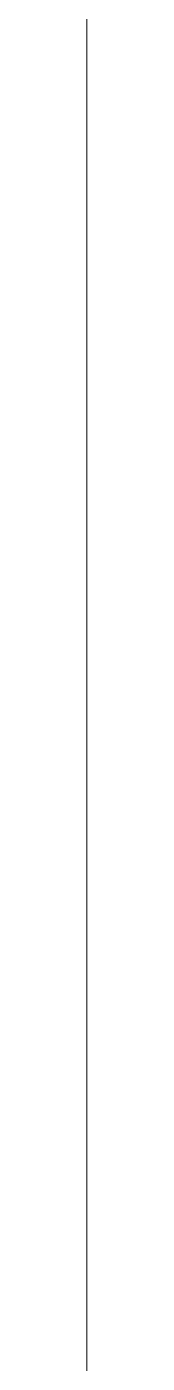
# Model space of a CAD drawing. Header units: millimetres. Extents: x 26027 to 581921, y 7230 to 233891.
# Drawn here: x 478015.8124 to 478015.8124, y 167348.6325 to 167348.9344 of the extents above; entities that cross this region are included whole.
import ezdxf

# ---------------------------------------------------------------- set-up
doc = ezdxf.new("R2010")
doc.units = ezdxf.units.MM
doc.header["$LTSCALE"] = 5
doc.layers.add('LOADING', color=163, linetype='Continuous', lineweight=5)
doc.layers.add('Medical Equipment and Furniture', color=163, linetype='Continuous', lineweight=0)

# ---------------------------------------------------------------- blocks, each defined once
blk = doc.blocks.new('GF21008-P')
at = {"layer": 'LOADING'}
for p, q in [((-0.77087861, 0), (0.79062165, 0)), ((0.72165754, 0), (0.72165754, 0)), ((0.72165754, 0), (0.72165754, 0)), ((0.72165754, 0), (0.72165754, 0)), ((0.72165754, 0), (0.72165754, 0)), ((0.72165754, 0), (0.72165754, 0)), ((0.72165754, 0), (0.72165754, 0)), ((0.72165754, 0), (0.72165754, 0)), ((0.72165754, 0), (0.72165754, 0)), ((0.72165754, 0), (0.72165754, 0)), ((0.72165754, 0), (0.72165754, 0)), ((0.72165754, 0), (0.72165754, 0)), ((0.72165754, 0), (0.72165754, 0)), ((0.72165754, 0), (0.72165754, 0)), ((0.72165754, 0), (0.72165754, 0)), ((0.72165754, 0), (0.72165754, 0)), ((0.72165754, 0), (0.72165754, 0)), ((0.72165754, 0), (0.72165754, 0)), ((0.72165754, 0), (0.72165754, 0)), ((0.72165754, 0), (0.72165754, 0)), ((0.72165754, 0), (0.72165754, 0)), ((0.72165754, 0), (0.72165754, 0)), ((0.72165754, 0), (0.72165754, 0)), ((0.72165754, 0), (0.72165754, 0)), ((0.72165754, 0), (0.72165754, 0)), ((0.72165754, 0), (0.72165754, 0)), ((0.72165754, 0), (0.72165754, 0)), ((0.72165754, 0), (0.72165754, 0)), ((0.72165754, 0), (0.72165754, 0)), ((0.72165754, 0), (0.72165754, 0)), ((0.72165754, 0), (0.72165754, 0)), ((0.72165754, 0), (0.72165754, 0)), ((0.72165754, 0), (0.72165754, 0)), ((0.72165754, 0), (0.72165754, 0)), ((0.72165754, 0), (0.72165754, 0)), ((0.72165754, 0), (0.72165754, 0)), ((0.72165754, 0), (0.72165754, 0)), ((0.72165754, 0), (0.72165754, 0)), ((0.72165754, 0), (0.72165754, 0)), ((0.72165754, 0), (0.72165754, 0)), ((0.72165754, 0), (0.72165754, 0)), ((0.72165754, 0), (0.72165754, 0)), ((0.72165754, 0), (0.72165754, 0)), ((0.72165754, 0), (0.72165754, 0)), ((0.72165754, 0), (0.72165754, 0)), ((0.72165754, 0), (0.72165754, 0)), ((0.72165754, 0), (0.72165754, 0)), ((0.72165754, 0), (0.72165754, 0)), ((0.72165754, 0), (0.72165754, 0)), ((0.72165754, 0), (0.72165754, 0)), ((0.72165754, 0), (0.72165754, 0)), ((0.72165754, 0), (0.72165754, 0)), ((0.72165754, 0), (0.72165754, 0)), ((0.72165754, 0), (0.72165754, 0)), ((0.72165754, 0), (0.72165754, 0)), ((0.72165754, 0), (0.72165754, 0)), ((0.72165754, 0), (0.72165754, 0)), ((0.72165754, 0), (0.72165754, 0)), ((0.72165754, 0), (0.72165754, 0)), ((0.72165754, 0), (0.72165754, 0)), ((0.72165754, 0), (0.72165754, 0)), ((0.72165754, 0), (0.72165754, 0)), ((0.72165754, 0), (0.72165754, 0)), ((0.72165754, 0), (0.72165754, 0)), ((0.72165754, 0), (0.72165754, 0)), ((0.72165754, 0), (0.72165754, 0)), ((0.72165754, 0), (0.72165754, 0)), ((0.72165754, 0), (0.72165754, 0)), ((0.72165754, 0), (0.72165754, 0)), ((0.72165754, 0), (0.72165754, 0)), ((0.72165754, 0), (0.72165754, 0)), ((0.72165754, 0), (0.72165754, 0)), ((0.72165754, 0), (0.72165754, 0)), ((0.72165754, 0), (0.72165754, 0)), ((0.72165754, 0), (0.72165754, 0)), ((0.72165754, 0), (0.72165754, 0)), ((0.72165754, 0), (0.72165754, 0)), ((0.72165754, 0), (0.72165754, 0)), ((0.72165754, 0), (0.72165754, 0)), ((0.72165754, 0), (0.72165754, 0)), ((0.72165754, 0), (0.72165754, 0)), ((0.72165754, 0), (0.72165754, 0)), ((0.72165754, 0), (0.72165754, 0)), ((0.72165754, 0), (0.72165754, 0)), ((0.72165754, 0), (0.72165754, 0)), ((0.72165754, 0), (0.72165754, 0)), ((0.72165754, 0), (0.72165754, 0)), ((0.72165754, 0), (0.72165754, 0)), ((0.72165754, 0), (0.72165754, 0)), ((0.72165754, 0), (0.72165754, 0)), ((0.72165754, 0), (0.72165754, 0)), ((0.72165754, 0), (0.72165754, 0)), ((0.72165754, 0), (0.72165754, 0)), ((0.72165754, 0), (0.72165754, 0)), ((0.72165754, 0), (0.72165754, 0)), ((0.72165754, 0), (0.72165754, 0)), ((0.72165754, 0), (0.72165754, 0)), ((0.72165754, 0), (0.72165754, 0)), ((0.72165754, 0), (0.72165754, 0)), ((0.72165754, 0), (0.72165754, 0)), ((0.72165754, 0), (0.72165754, 0)), ((0.72165754, 0), (0.72165754, 0)), ((0.72165754, 0), (0.72165754, 0)), ((0.72165754, 0), (0.72165754, 0)), ((0.72165754, 0), (0.72165754, 0)), ((0.72165754, 0), (0.72165754, 0)), ((0.72165754, 0), (0.72165754, 0)), ((0.72165754, 0), (0.72165754, 0)), ((0.72165754, 0), (0.72165754, 0)), ((0.72165754, 0), (0.72165754, 0)), ((0.72165754, 0), (0.72165754, 0)), ((0.72165754, 0), (0.72165754, 0)), ((0.72165754, 0), (0.72165754, 0)), ((0.72165754, 0), (0.72165754, 0)), ((0.72165754, 0), (0.72165754, 0)), ((0.72165754, 0), (0.72165754, 0)), ((0.72165754, 0), (0.72165754, 0)), ((0.72165754, 0), (0.72165754, 0)), ((0.72165754, 0), (0.72165754, 0)), ((0.72165754, 0), (0.72165754, 0)), ((0.72165754, 0), (0.72165754, 0)), ((0.72165754, 0), (0.72165754, 0)), ((0.72165754, 0), (0.72165754, 0)), ((0.72165754, 0), (0.72165754, 0)), ((0.72165754, 0), (0.72165754, 0)), ((0.72165754, 0), (0.72165754, 0)), ((0.72165754, 0), (0.72165754, 0)), ((0.72165754, 0), (0.72165754, 0)), ((0.72165754, 0), (0.72165754, 0)), ((0.72165754, 0), (0.72165754, 0)), ((0.72165754, 0), (0.72165754, 0)), ((0.72165754, 0), (0.72165754, 0)), ((0.72165754, 0), (0.72165754, 0)), ((0.72165754, 0), (0.72165754, 0)), ((0.72165754, 0), (0.72165754, 0)), ((0.72165754, 0), (0.72165754, 0)), ((0.72165754, 0), (0.72165754, 0)), ((0.72165754, 0), (0.72165754, 0)), ((0.72165754, 0), (0.72165754, 0)), ((0.72165754, 0), (0.72165754, 0)), ((0.72165754, 0), (0.72165754, 0)), ((0.72165754, 0), (0.72165754, 0)), ((0.72165754, 0), (0.72165754, 0)), ((0.72165754, 0), (0.72165754, 0)), ((0.72165754, 0), (0.72165754, 0)), ((0.72165754, 0), (0.72165754, 0)), ((0.72165754, 0), (0.72165754, 0)), ((0.72165754, 0), (0.72165754, 0)), ((0.72165754, 0), (0.72165754, 0)), ((0.72165754, 0), (0.72165754, 0)), ((0.72165754, 0), (0.72165754, 0)), ((0.72165754, 0), (0.72165754, 0)), ((0.72165754, 0), (0.72165754, 0)), ((0.72165754, 0), (0.72165754, 0)), ((0.72165754, 0), (0.72165754, 0)), ((0.72165754, 0), (0.72165754, 0)), ((0.72165754, 0), (0.72165754, 0)), ((0.72165754, 0), (0.72165754, 0)), ((0.72165754, 0), (0.72165754, 0)), ((0.72165754, 0), (0.72165754, 0)), ((0.72165754, 0), (0.72165754, 0)), ((0.72165754, 0), (0.72165754, 0)), ((0.72165754, 0), (0.72165754, 0)), ((0.72165754, 0), (0.72165754, 0)), ((0.72165754, 0), (0.72165754, 0)), ((0.72165754, 0), (0.72165754, 0)), ((0.72165754, 0), (0.72165754, 0)), ((0.72165754, 0), (0.72165754, 0)), ((0.72165754, 0), (0.72165754, 0)), ((0.72165754, 0), (0.72165754, 0)), ((0.72165754, 0), (0.72165754, 0)), ((0.72165754, 0), (0.72165754, 0)), ((0.72165754, 0), (0.72165754, 0)), ((0.72165754, 0), (0.72165754, 0)), ((0.72165754, 0), (0.72165754, 0)), ((0.72165754, 0), (0.72165754, 0)), ((0.72165754, 0), (0.72165754, 0)), ((0.72165754, 0), (0.72165754, 0)), ((0.72165754, 0), (0.72165754, 0)), ((0.72165754, 0), (0.72165754, 0)), ((0.72165754, 0), (0.72165754, 0)), ((0.72165754, 0), (0.72165754, 0)), ((0.72165754, 0), (0.72165754, 0)), ((0.72165754, 0), (0.72165754, 0)), ((0.72165754, 0), (0.72165754, 0)), ((0.72165754, 0), (0.72165754, 0)), ((0.72165754, 0), (0.72165754, 0)), ((0.72165754, 0), (0.72165754, 0)), ((0.72165754, 0), (0.72165754, 0)), ((0.72165754, 0), (0.72165754, 0)), ((0.72165754, 0), (0.72165754, 0)), ((0.72165754, 0), (0.72165754, 0)), ((0.72165754, 0), (0.72165754, 0)), ((0.72165754, 0), (0.72165754, 0)), ((0.72165754, 0), (0.72165754, 0)), ((0.72165754, 0), (0.72165754, 0)), ((0.72165754, 0), (0.72165754, 0)), ((0.72165754, 0), (0.72165754, 0)), ((0.72165754, 0), (0.72165754, 0)), ((0.72165754, 0), (0.72165754, 0)), ((0.72165754, 0), (0.72165754, 0)), ((0.72165754, 0), (0.72165754, 0)), ((0.72165754, 0), (0.72165754, 0)), ((0.72165754, 0), (0.72165754, 0)), ((0.72165754, 0), (0.72165754, 0)), ((0.72165754, 0), (0.72165754, 0)), ((0.72165754, 0), (0.72165754, 0)), ((0.72165754, 0), (0.72165754, 0)), ((0.72165754, 0), (0.72165754, 0)), ((0.72165754, 0), (0.72165754, 0)), ((0.72165754, 0), (0.72165754, 0)), ((0.72165754, 0), (0.72165754, 0)), ((0.72165754, 0), (0.72165754, 0)), ((0.72165754, 0), (0.72165754, 0)), ((0.72165754, 0), (0.72165754, 0)), ((0.72165754, 0), (0.72165754, 0)), ((0.72165754, 0), (0.72165754, 0)), ((0.72165754, 0), (0.72165754, 0)), ((0.72165754, 0), (0.72165754, 0)), ((0.72165754, 0), (0.72165754, 0)), ((0.72165754, 0), (0.72165754, 0)), ((0.72165754, 0), (0.72165754, 0)), ((0.72165754, 0), (0.72165754, 0)), ((0.72165754, 0), (0.72165754, 0)), ((0.72165754, 0), (0.72165754, 0)), ((0.72165754, 0), (0.72165754, 0)), ((0.72165754, 0), (0.72165754, 0)), ((0.72165754, 0), (0.72165754, 0)), ((0.72165754, 0), (0.72165754, 0)), ((0.72165754, 0), (0.72165754, 0)), ((0.72165754, 0), (0.72165754, 0)), ((0.72165754, 0), (0.72165754, 0)), ((0.72165754, 0), (0.72165754, 0)), ((0.72165754, 0), (0.72165754, 0)), ((0.72165754, 0), (0.72165754, 0)), ((0.72165754, 0), (0.72165754, 0)), ((0.72165754, 0), (0.72165754, 0)), ((0.72165754, 0), (0.72165754, 0)), ((0.72165754, 0), (0.72165754, 0)), ((0.72165754, 0), (0.72165754, 0)), ((0.72165754, 0), (0.72165754, 0)), ((0.72165754, 0), (0.72165754, 0)), ((0.72165754, 0), (0.72165754, 0)), ((0.72165754, 0), (0.72165754, 0)), ((0.72165754, 0), (0.72165754, 0)), ((0.72165754, 0), (0.72165754, 0)), ((0.72165754, 0), (0.72165754, 0)), ((0.72165754, 0), (0.72165754, 0)), ((0.72165754, 0), (0.72165754, 0)), ((0.72165754, 0), (0.72165754, 0)), ((0.72165754, 0), (0.72165754, 0)), ((0.72165754, 0), (0.72165754, 0)), ((0.72165754, 0), (0.72165754, 0)), ((0.72165754, 0), (0.72165754, 0)), ((0.72165754, 0), (0.72165754, 0)), ((0.72165754, 0), (0.72165754, 0)), ((0.72165754, 0), (0.72165754, 0)), ((0.72165754, 0), (0.72165754, 0)), ((0.72165754, 0), (0.72165754, 0)), ((0.72165754, 0), (0.72165754, 0)), ((0.72165754, 0), (0.72165754, 0)), ((0.72165754, 0), (0.72165754, 0)), ((0.72165754, 0), (0.72165754, 0)), ((0.72165754, 0), (0.72165754, 0)), ((0.72165754, 0), (0.72165754, 0)), ((0.72165754, 0), (0.72165754, 0)), ((0.72165754, 0), (0.72165754, 0)), ((0.72165754, 0), (0.72165754, 0)), ((0.72165754, 0), (0.72165754, 0)), ((0.72165754, 0), (0.72165754, 0)), ((0.72165754, 0), (0.72165754, 0)), ((0.72165754, 0), (0.72165754, 0)), ((0.72165754, 0), (0.72165754, 0)), ((0.72165754, 0), (0.72165754, 0)), ((0.72165754, 0), (0.72165754, 0)), ((0.72165754, 0), (0.72165754, 0)), ((0.72165754, 0), (0.72165754, 0)), ((0.72165754, 0), (0.72165754, 0)), ((0.72165754, 0), (0.72165754, 0)), ((0.72165754, 0), (0.72165754, 0)), ((0.72165754, 0), (0.72165754, 0)), ((0.72165754, 0), (0.72165754, 0)), ((0.72165754, 0), (0.72165754, 0)), ((0.72165754, 0), (0.72165754, 0)), ((0.72165754, 0), (0.72165754, 0)), ((0.72165754, 0), (0.72165754, 0)), ((0.72165754, 0), (0.72165754, 0)), ((0.72165754, 0), (0.72165754, 0)), ((0.72165754, 0), (0.72165754, 0)), ((0.72165754, 0), (0.72165754, 0)), ((0.72165754, 0), (0.72165754, 0)), ((0.72165754, 0), (0.72165754, 0)), ((0.72165754, 0), (0.72165754, 0)), ((0.72165754, 0), (0.72165754, 0)), ((0.72165754, 0), (0.72165754, 0)), ((0.72165754, 0), (0.72165754, 0)), ((0.72165754, 0), (0.72165754, 0)), ((0.72165754, 0), (0.72165754, 0)), ((0.72165754, 0), (0.72165754, 0)), ((0.72165754, 0), (0.72165754, 0)), ((0.72165754, 0), (0.72165754, 0)), ((0.72165754, 0), (0.72165754, 0)), ((0.72165754, 0), (0.72165754, 0)), ((0.72165754, 0), (0.72165754, 0)), ((0.72165754, 0), (0.72165754, 0)), ((0.72165754, 0), (0.72165754, 0)), ((0.72165754, 0), (0.72165754, 0)), ((0.72165754, 0), (0.72165754, 0)), ((0.72165754, 0), (0.72165754, 0)), ((0.72165754, 0), (0.72165754, 0)), ((0.72165754, 0), (0.72165754, 0)), ((0.72165754, 0), (0.72165754, 0)), ((0.72165754, 0), (0.72165754, 0)), ((0.72165754, 0), (0.72165754, 0)), ((0.72165754, 0), (0.72165754, 0)), ((0.72165754, 0), (0.72165754, 0)), ((0.72165754, 0), (0.72165754, 0)), ((0.72165754, 0), (0.72165754, 0)), ((0.72165754, 0), (0.72165754, 0)), ((0.72165754, 0), (0.72165754, 0)), ((0.72165754, 0), (0.72165754, 0)), ((0.72165754, 0), (0.72165754, 0)), ((0.72165754, 0), (0.72165754, 0)), ((0.72165754, 0), (0.72165754, 0)), ((0.72165754, 0), (0.72165754, 0)), ((0.72165754, 0), (0.72165754, 0)), ((0.72165754, 0), (0.72165754, 0)), ((0.72165754, 0), (0.72165754, 0)), ((0.72165754, 0), (0.72165754, 0)), ((0.72165754, 0), (0.72165754, 0)), ((0.72165754, 0), (0.72165754, 0)), ((0.72165754, 0), (0.72165754, 0)), ((0.72165754, 0), (0.72165754, 0)), ((0.72165754, 0), (0.72165754, 0)), ((0.72165754, 0), (0.72165754, 0)), ((0.72165754, 0), (0.72165754, 0)), ((0.72165754, 0), (0.72165754, 0)), ((0.72165754, 0), (0.72165754, 0)), ((0.72165754, 0), (0.72165754, 0)), ((0.72165754, 0), (0.72165754, 0)), ((0.72165754, 0), (0.72165754, 0)), ((0.72165754, 0), (0.72165754, 0)), ((0.72165754, 0), (0.72165754, 0)), ((0.72165754, 0), (0.72165754, 0)), ((0.72165754, 0), (0.72165754, 0)), ((0.72165754, 0), (0.72165754, 0)), ((0.72165754, 0), (0.72165754, 0)), ((0.72165754, 0), (0.72165754, 0)), ((0.72165754, 0), (0.72165754, 0)), ((0.72165754, 0), (0.72165754, 0)), ((0.72165754, 0), (0.72165754, 0)), ((0.72165754, 0), (0.72165754, 0)), ((0.72165754, 0), (0.72165754, 0)), ((0.72165754, 0), (0.72165754, 0)), ((0.72165754, 0), (0.72165754, 0)), ((0.72165754, 0), (0.72165754, 0)), ((0.72165754, 0), (0.72165754, 0)), ((0.72165754, 0), (0.72165754, 0)), ((0.72165754, 0), (0.72165754, 0)), ((0.72165754, 0), (0.72165754, 0)), ((0.72165754, 0), (0.72165754, 0)), ((0.72165754, 0), (0.72165754, 0)), ((0.72165754, 0), (0.72165754, 0)), ((0.72165754, 0), (0.72165754, 0)), ((0.72165754, 0), (0.72165754, 0)), ((0.72165754, 0), (0.72165754, 0)), ((0.72165754, 0), (0.72165754, 0)), ((0.72165754, 0), (0.72165754, 0)), ((0.72165754, 0), (0.72165754, 0)), ((0.72165754, 0), (0.72165754, 0)), ((0.72165754, 0), (0.72165754, 0)), ((0.72165754, 0), (0.72165754, 0)), ((0.72165754, 0), (0.72165754, 0)), ((0.72165754, 0), (0.72165754, 0)), ((0.72165754, 0), (0.72165754, 0)), ((0.72165754, 0), (0.72165754, 0)), ((0.72165754, 0), (0.72165754, 0)), ((0.72165754, 0), (0.72165754, 0)), ((0.72165754, 0), (0.72165754, 0)), ((0.72165754, 0), (0.72165754, 0)), ((0.72165754, 0), (0.72165754, 0)), ((0.72165754, 0), (0.72165754, 0)), ((0.72165754, 0), (0.72165754, 0)), ((0.72165754, 0), (0.72165754, 0)), ((0.72165754, 0), (0.72165754, 0)), ((0.72165754, 0), (0.72165754, 0)), ((0.72165754, 0), (0.72165754, 0)), ((0.72165754, 0), (0.72165754, 0)), ((0.72165754, 0), (0.72165754, 0)), ((0.72165754, 0), (0.72165754, 0)), ((0.72165754, 0), (0.72165754, 0)), ((0.72165754, 0), (0.72165754, 0)), ((0.72165754, 0), (0.72165754, 0)), ((0.72165754, 0), (0.72165754, 0)), ((0.72165754, 0), (0.72165754, 0)), ((0.72165754, 0), (0.72165754, 0)), ((0.72165754, 0), (0.72165754, 0)), ((0.72165754, 0), (0.72165754, 0)), ((0.72165754, 0), (0.72165754, 0)), ((0.72165754, 0), (0.72165754, 0)), ((0.72165754, 0), (0.72165754, 0)), ((0.72165754, 0), (0.72165754, 0)), ((0.72165754, 0), (0.72165754, 0)), ((0.72165754, 0), (0.72165754, 0)), ((0.72165754, 0), (0.72165754, 0)), ((0.72165754, 0), (0.72165754, 0)), ((0.72165754, 0), (0.72165754, 0)), ((0.72165754, 0), (0.72165754, 0)), ((0.72165754, 0), (0.72165754, 0)), ((0.72165754, 0), (0.72165754, 0)), ((0.72165754, 0), (0.72165754, 0)), ((0.72165754, 0), (0.72165754, 0)), ((0.72165754, 0), (0.72165754, 0)), ((0.72165754, 0), (0.72165754, 0)), ((0.72165754, 0), (0.72165754, 0)), ((0.72165754, 0), (0.72165754, 0)), ((0.72165754, 0), (0.72165754, 0)), ((0.72165754, 0), (0.72165754, 0)), ((0.72165754, 0), (0.72165754, 0)), ((0.72165754, 0), (0.72165754, 0)), ((0.72165754, 0), (0.72165754, 0)), ((0.72165754, 0), (0.72165754, 0)), ((0.72165754, 0), (0.72165754, 0)), ((0.72165754, 0), (0.72165754, 0)), ((0.72165754, 0), (0.72165754, 0)), ((0.72165754, 0), (0.72165754, 0)), ((0.72165754, 0), (0.72165754, 0)), ((0.72165754, 0), (0.72165754, 0)), ((0.72165754, 0), (0.72165754, 0)), ((0.72165754, 0), (0.72165754, 0)), ((0.72165754, 0), (0.72165754, 0)), ((0.72165754, 0), (0.72165754, 0)), ((0.72165754, 0), (0.72165754, 0)), ((0.72165754, 0), (0.72165754, 0)), ((0.72165754, 0), (0.72165754, 0)), ((0.72165754, 0), (0.72165754, 0)), ((0.72165754, 0), (0.72165754, 0)), ((0.72165754, 0), (0.72165754, 0)), ((0.72165754, 0), (0.72165754, 0)), ((0.72165754, 0), (0.72165754, 0)), ((0.72165754, 0), (0.72165754, 0)), ((0.72165754, 0), (0.72165754, 0)), ((0.72165754, 0), (0.72165754, 0)), ((0.72165754, 0), (0.72165754, 0)), ((0.72165754, 0), (0.72165754, 0)), ((0.72165754, 0), (0.72165754, 0)), ((0.72165754, 0), (0.72165754, 0)), ((0.72165754, 0), (0.72165754, 0)), ((0.72165754, 0), (0.72165754, 0)), ((0.72165754, 0), (0.72165754, 0)), ((0.72165754, 0), (0.72165754, 0)), ((0.72165754, 0), (0.72165754, 0)), ((0.72165754, 0), (0.72165754, 0)), ((0.72165754, 0), (0.72165754, 0)), ((0.72165754, 0), (0.72165754, 0)), ((0.72165754, 0), (0.72165754, 0)), ((0.72165754, 0), (0.72165754, 0)), ((0.72165754, 0), (0.72165754, 0)), ((0.72165754, 0), (0.72165754, 0)), ((0.72165754, 0), (0.72165754, 0)), ((0.72165754, 0), (0.72165754, 0)), ((0.72165754, 0), (0.72165754, 0)), ((0.72165754, 0), (0.72165754, 0)), ((0.72165754, 0), (0.72165754, 0)), ((0.72165754, 0), (0.72165754, 0)), ((0.72165754, 0), (0.72165754, 0)), ((0.72165754, 0), (0.72165754, 0)), ((0.72165754, 0), (0.72165754, 0)), ((0.72165754, 0), (0.72165754, 0)), ((0.72165754, 0), (0.72165754, 0)), ((0.72165754, 0), (0.72165754, 0)), ((0.72165754, 0), (0.72165754, 0)), ((0.72165754, 0), (0.72165754, 0)), ((0.72165754, 0), (0.72165754, 0)), ((0.72165754, 0), (0.72165754, 0)), ((0.72165754, 0), (0.72165754, 0)), ((0.72165754, 0), (0.72165754, 0)), ((0.72165754, 0), (0.72165754, 0)), ((0.72165754, 0), (0.72165754, 0)), ((0.72165754, 0), (0.72165754, 0)), ((0.72165754, 0), (0.72165754, 0)), ((0.72165754, 0), (0.72165754, 0)), ((0.72165754, 0), (0.72165754, 0)), ((0.72165754, 0), (0.72165754, 0)), ((0.72165754, 0), (0.72165754, 0)), ((0.72165754, 0), (0.72165754, 0)), ((0.72165754, 0), (0.72165754, 0)), ((0.72165754, 0), (0.72165754, 0)), ((0.72165754, 0), (0.72165754, 0)), ((0.72165754, 0), (0.72165754, 0)), ((0.72165754, 0), (0.72165754, 0)), ((0.72165754, 0), (0.72165754, 0)), ((0.72165754, 0), (0.72165754, 0)), ((0.72165754, 0), (0.72165754, 0)), ((0.72165754, 0), (0.72165754, 0)), ((0.72165754, 0), (0.72165754, 0)), ((0.72165754, 0), (0.72165754, 0)), ((0.72165754, 0), (0.72165754, 0)), ((0.72165754, 0), (0.72165754, 0)), ((0.72165754, 0), (0.72165754, 0)), ((0.72165754, 0), (0.72165754, 0)), ((0.72165754, 0), (0.72165754, 0)), ((0.72165754, 0), (0.72165754, 0)), ((0.72165754, 0), (0.72165754, 0)), ((0.72165754, 0), (0.72165754, 0)), ((0.72165754, 0), (0.72165754, 0)), ((0.72165754, 0), (0.72165754, 0)), ((0.72165754, 0), (0.72165754, 0)), ((0.72165754, 0), (0.72165754, 0)), ((0.72165754, 0), (0.72165754, 0)), ((0.72165754, 0), (0.72165754, 0)), ((0.72165754, 0), (0.72165754, 0)), ((0.72165754, 0), (0.72165754, 0)), ((0.72165754, 0), (0.72165754, 0)), ((0.72165754, 0), (0.72165754, 0)), ((0.72165754, 0), (0.72165754, 0)), ((0.72165754, 0), (0.72165754, 0)), ((0.72165754, 0), (0.72165754, 0)), ((0.72165754, 0), (0.72165754, 0)), ((0.72165754, 0), (0.72165754, 0)), ((0.72165754, 0), (0.72165754, 0)), ((0.72165754, 0), (0.72165754, 0)), ((0.72165754, 0), (0.72165754, 0)), ((0.72165754, 0), (0.72165754, 0)), ((0.72165754, 0), (0.72165754, 0)), ((0.72165754, 0), (0.72165754, 0)), ((0.72165754, 0), (0.72165754, 0)), ((0.72165754, 0), (0.72165754, 0)), ((0.72165754, 0), (0.72165754, 0)), ((0.72165754, 0), (0.72165754, 0)), ((0.72165754, 0), (0.72165754, 0)), ((0.72165754, 0), (0.72165754, 0)), ((0.72165754, 0), (0.72165754, 0)), ((0.72165754, 0), (0.72165754, 0)), ((0.72165754, 0), (0.72165754, 0)), ((0.72165754, 0), (0.72165754, 0)), ((0.72165754, 0), (0.72165754, 0)), ((0.72165754, 0), (0.72165754, 0)), ((0.72165754, 0), (0.72165754, 0)), ((0.72165754, 0), (0.72165754, 0)), ((0.72165754, 0), (0.72165754, 0)), ((0.72165754, 0), (0.72165754, 0)), ((0.72165754, 0), (0.72165754, 0)), ((0.72165754, 0), (0.72165754, 0)), ((0.72165754, 0), (0.72165754, 0)), ((0.72165754, 0), (0.72165754, 0)), ((0.72165754, 0), (0.72165754, 0)), ((0.72165754, 0), (0.72165754, 0)), ((0.72165754, 0), (0.72165754, 0)), ((0.72165754, 0), (0.72165754, 0)), ((0.72165754, 0), (0.72165754, 0)), ((0.72165754, 0), (0.72165754, 0)), ((0.72165754, 0), (0.72165754, 0)), ((0.72165754, 0), (0.72165754, 0)), ((0.72165754, 0), (0.72165754, 0)), ((0.72165754, 0), (0.72165754, 0)), ((0.72165754, 0), (0.72165754, 0)), ((0.72165754, 0), (0.72165754, 0)), ((0.72165754, 0), (0.72165754, 0)), ((0.72165754, 0), (0.72165754, 0)), ((0.72165754, 0), (0.72165754, 0)), ((0.72165754, 0), (0.72165754, 0)), ((0.72165754, 0), (0.72165754, 0)), ((0.72165754, 0), (0.72165754, 0)), ((0.72165754, 0), (0.72165754, 0)), ((0.72165754, 0), (0.72165754, 0)), ((0.72165754, 0), (0.72165754, 0)), ((0.72165754, 0), (0.72165754, 0)), ((0.72165754, 0), (0.72165754, 0)), ((0.72165754, 0), (0.72165754, 0)), ((0.72165754, 0), (0.72165754, 0)), ((0.72165754, 0), (0.72165754, 0)), ((0.72165754, 0), (0.72165754, 0)), ((0.72165754, 0), (0.72165754, 0)), ((0.72165754, 0), (0.72165754, 0)), ((0.72165754, 0), (0.72165754, 0)), ((0.72165754, 0), (0.72165754, 0)), ((0.72165754, 0), (0.72165754, 0)), ((0.72165754, 0), (0.72165754, 0)), ((0.72165754, 0), (0.72165754, 0)), ((0.72165754, 0), (0.72165754, 0)), ((0.72165754, 0), (0.72165754, 0)), ((0.72165754, 0), (0.72165754, 0)), ((0.72165754, 0), (0.72165754, 0)), ((0.72165754, 0), (0.72165754, 0)), ((0.72165754, 0), (0.72165754, 0)), ((0.72165754, 0), (0.72165754, 0)), ((0.72165754, 0), (0.72165754, 0)), ((0.72165754, 0), (0.72165754, 0)), ((0.72165754, 0), (0.72165754, 0)), ((0.72165754, 0), (0.72165754, 0)), ((0.72165754, 0), (0.72165754, 0)), ((0.72165754, 0), (0.72165754, 0)), ((0.72165754, 0), (0.72165754, 0)), ((0.72165754, 0), (0.72165754, 0)), ((0.72165754, 0), (0.72165754, 0)), ((0.72165754, 0), (0.72165754, 0)), ((0.72165754, 0), (0.72165754, 0)), ((0.72165754, 0), (0.72165754, 0)), ((0.72165754, 0), (0.72165754, 0)), ((0.72165754, 0), (0.72165754, 0)), ((0.72165754, 0), (0.72165754, 0)), ((0.72165754, 0), (0.72165754, 0)), ((0.72165754, 0), (0.72165754, 0)), ((0.72165754, 0), (0.72165754, 0)), ((0.72165754, 0), (0.72165754, 0)), ((0.72165754, 0), (0.72165754, 0)), ((0.72165754, 0), (0.72165754, 0)), ((0.72165754, 0), (0.72165754, 0)), ((0.72165754, 0), (0.72165754, 0)), ((0.72165754, 0), (0.72165754, 0)), ((0.72165754, 0), (0.72165754, 0)), ((0.72165754, 0), (0.72165754, 0)), ((0.72165754, 0), (0.72165754, 0)), ((0.72165754, 0), (0.72165754, 0)), ((0.72165754, 0), (0.72165754, 0)), ((0.72165754, 0), (0.72165754, 0)), ((0.72165754, 0), (0.72165754, 0)), ((0.72165754, 0), (0.72165754, 0)), ((0.72165754, 0), (0.72165754, 0)), ((0.72165754, 0), (0.72165754, 0)), ((0.72165754, 0), (0.72165754, 0)), ((0.72165754, 0), (0.72165754, 0)), ((0.72165754, 0), (0.72165754, 0)), ((0.72165754, 0), (0.72165754, 0)), ((0.72165754, 0), (0.72165754, 0)), ((0.72165754, 0), (0.72165754, 0)), ((0.72165754, 0), (0.72165754, 0)), ((0.72165754, 0), (0.72165754, 0)), ((0.72165754, 0), (0.72165754, 0)), ((0.72165754, 0), (0.72165754, 0)), ((0.72165754, 0), (0.72165754, 0)), ((0.72165754, 0), (0.72165754, 0)), ((0.72165754, 0), (0.72165754, 0)), ((0.72165754, 0), (0.72165754, 0)), ((0.72165754, 0), (0.72165754, 0)), ((0.72165754, 0), (0.72165754, 0)), ((0.72165754, 0), (0.72165754, 0)), ((0.72165754, 0), (0.72165754, 0)), ((0.72165754, 0), (0.72165754, 0)), ((0.72165754, 0), (0.72165754, 0)), ((0.72165754, 0), (0.72165754, 0)), ((0.72165754, 0), (0.72165754, 0)), ((0.72165754, 0), (0.72165754, 0)), ((0.72165754, 0), (0.72165754, 0)), ((0.72165754, 0), (0.72165754, 0)), ((0.72165754, 0), (0.72165754, 0)), ((0.72165754, 0), (0.72165754, 0)), ((0.72165754, 0), (0.72165754, 0)), ((0.72165754, 0), (0.72165754, 0)), ((0.72165754, 0), (0.72165754, 0)), ((0.72165754, 0), (0.72165754, 0)), ((0.72165754, 0), (0.72165754, 0)), ((0.72165754, 0), (0.72165754, 0)), ((0.72165754, 0), (0.72165754, 0)), ((0.72165754, 0), (0.72165754, 0)), ((0.72165754, 0), (0.72165754, 0)), ((0.72165754, 0), (0.72165754, 0)), ((0.72165754, 0), (0.72165754, 0)), ((0.72165754, 0), (0.72165754, 0)), ((0.72165754, 0), (0.72165754, 0)), ((0.72165754, 0), (0.72165754, 0)), ((0.72165754, 0), (0.72165754, 0)), ((0.72165754, 0), (0.72165754, 0)), ((0.72165754, 0), (0.72165754, 0)), ((0.72165754, 0), (0.72165754, 0)), ((0.72165754, 0), (0.72165754, 0)), ((0.72165754, 0), (0.72165754, 0)), ((0.72165754, 0), (0.72165754, 0)), ((0.72165754, 0), (0.72165754, 0)), ((0.72165754, 0), (0.72165754, 0)), ((0.72165754, 0), (0.72165754, 0)), ((0.72165754, 0), (0.72165754, 0)), ((0.72165754, 0), (0.72165754, 0)), ((0.72165754, 0), (0.72165754, 0)), ((0.72165754, 0), (0.72165754, 0)), ((0.72165754, 0), (0.72165754, 0)), ((0.72165754, 0), (0.72165754, 0)), ((0.72165754, 0), (0.72165754, 0)), ((0.72165754, 0), (0.72165754, 0)), ((0.72165754, 0), (0.72165754, 0)), ((0.72165754, 0), (0.72165754, 0)), ((0.72165754, 0), (0.72165754, 0)), ((0.72165754, 0), (0.72165754, 0)), ((0.72165754, 0), (0.72165754, 0)), ((0.72165754, 0), (0.72165754, 0)), ((0.72165754, 0), (0.72165754, 0)), ((0.72165754, 0), (0.72165754, 0)), ((0.72165754, 0), (0.72165754, 0)), ((0.72165754, 0), (0.72165754, 0)), ((0.72165754, 0), (0.72165754, 0)), ((0.72165754, 0), (0.72165754, 0)), ((0.72165754, 0), (0.72165754, 0)), ((0.72165754, 0), (0.72165754, 0)), ((0.72165754, 0), (0.72165754, 0)), ((0.72165754, 0), (0.72165754, 0)), ((0.72165754, 0), (0.72165754, 0)), ((0.72165754, 0), (0.72165754, 0)), ((0.72165754, 0), (0.72165754, 0)), ((0.72165754, 0), (0.72165754, 0)), ((0.72165754, 0), (0.72165754, 0)), ((0.72165754, 0), (0.72165754, 0)), ((0.72165754, 0), (0.72165754, 0)), ((0.72165754, 0), (0.72165754, 0)), ((0.72165754, 0), (0.72165754, 0)), ((0.72165754, 0), (0.72165754, 0)), ((0.72165754, 0), (0.72165754, 0)), ((0.72165754, 0), (0.72165754, 0)), ((0.72165754, 0), (0.72165754, 0)), ((0.72165754, 0), (0.72165754, 0)), ((0.72165754, 0), (0.72165754, 0)), ((0.72165754, 0), (0.72165754, 0)), ((0.72165754, 0), (0.72165754, 0)), ((0.72165754, 0), (0.72165754, 0)), ((0.72165754, 0), (0.72165754, 0)), ((0.72165754, 0), (0.72165754, 0)), ((0.72165754, 0), (0.72165754, 0)), ((0.72165754, 0), (0.72165754, 0)), ((0.72165754, 0), (0.72165754, 0)), ((0.72165754, 0), (0.72165754, 0)), ((0.72165754, 0), (0.72165754, 0)), ((0.72165754, 0), (0.72165754, 0)), ((0.72165754, 0), (0.72165754, 0)), ((0.72165754, 0), (0.72165754, 0)), ((0.72165754, 0), (0.72165754, 0)), ((0.72165754, 0), (0.72165754, 0)), ((0.72165754, 0), (0.72165754, 0)), ((0.72165754, 0), (0.72165754, 0)), ((0.72165754, 0), (0.72165754, 0)), ((0.72165754, 0), (0.72165754, 0)), ((0.72165754, 0), (0.72165754, 0)), ((0.72165754, 0), (0.72165754, 0)), ((0.72165754, 0), (0.72165754, 0)), ((0.72165754, 0), (0.72165754, 0)), ((0.72165754, 0), (0.72165754, 0)), ((0.72165754, 0), (0.72165754, 0)), ((0.72165754, 0), (0.72165754, 0)), ((0.72165754, 0), (0.72165754, 0)), ((0.72165754, 0), (0.72165754, 0)), ((0.72165754, 0), (0.72165754, 0)), ((0.72165754, 0), (0.72165754, 0)), ((0.72165754, 0), (0.72165754, 0)), ((0.72165754, 0), (0.72165754, 0)), ((0.72165754, 0), (0.72165754, 0)), ((0.72165754, 0), (0.72165754, 0)), ((0.72165754, 0), (0.72165754, 0)), ((0.72165754, 0), (0.72165754, 0)), ((0.72165754, 0), (0.72165754, 0)), ((0.72165754, 0), (0.72165754, 0)), ((0.72165754, 0), (0.72165754, 0)), ((0.72165754, 0), (0.72165754, 0)), ((0.72165754, 0), (0.72165754, 0)), ((0.72165754, 0), (0.72165754, 0)), ((0.72165754, 0), (0.72165754, 0)), ((0.72165754, 0), (0.72165754, 0)), ((0.72165754, 0), (0.72165754, 0)), ((0.72165754, 0), (0.72165754, 0)), ((0.72165754, 0), (0.72165754, 0)), ((0.72165754, 0), (0.72165754, 0)), ((0.72165754, 0), (0.72165754, 0)), ((0.72165754, 0), (0.72165754, 0)), ((0.72165754, 0), (0.72165754, 0)), ((0.72165754, 0), (0.72165754, 0)), ((0.72165754, 0), (0.72165754, 0)), ((0.72165754, 0), (0.72165754, 0)), ((0.72165754, 0), (0.72165754, 0)), ((0.72165754, 0), (0.72165754, 0)), ((0.72165754, 0), (0.72165754, 0)), ((0.72165754, 0), (0.72165754, 0)), ((0.72165754, 0), (0.72165754, 0)), ((0.72165754, 0), (0.72165754, 0)), ((0.72165754, 0), (0.72165754, 0)), ((0.72165754, 0), (0.72165754, 0)), ((0.72165754, 0), (0.72165754, 0)), ((0.72165754, 0), (0.72165754, 0)), ((0.72165754, 0), (0.72165754, 0)), ((0.72165754, 0), (0.72165754, 0)), ((0.72165754, 0), (0.72165754, 0)), ((0.72165754, 0), (0.72165754, 0)), ((0.72165754, 0), (0.72165754, 0)), ((0.72165754, 0), (0.72165754, 0)), ((0.72165754, 0), (0.72165754, 0)), ((0.72165754, 0), (0.72165754, 0)), ((0.72165754, 0), (0.72165754, 0)), ((0.72165754, 0), (0.72165754, 0)), ((0.72165754, 0), (0.72165754, 0)), ((0.72165754, 0), (0.72165754, 0)), ((0.72165754, 0), (0.72165754, 0)), ((0.72165754, 0), (0.72165754, 0)), ((0.72165754, 0), (0.72165754, 0)), ((0.72165754, 0), (0.72165754, 0)), ((0.72165754, 0), (0.72165754, 0)), ((0.72165754, 0), (0.72165754, 0)), ((0.72165754, 0), (0.72165754, 0)), ((0.72165754, 0), (0.72165754, 0)), ((0.72165754, 0), (0.72165754, 0)), ((0.72165754, 0), (0.72165754, 0)), ((0.72165754, 0), (0.72165754, 0)), ((0.72165754, 0), (0.72165754, 0)), ((0.72165754, 0), (0.72165754, 0)), ((0.72165754, 0), (0.72165754, 0)), ((0.72165754, 0), (0.72165754, 0)), ((0.72165754, 0), (0.72165754, 0)), ((0.72165754, 0), (0.72165754, 0)), ((0.72165754, 0), (0.72165754, 0)), ((0.72165754, 0), (0.72165754, 0)), ((0.72165754, 0), (0.72165754, 0)), ((0.72165754, 0), (0.72165754, 0)), ((0.72165754, 0), (0.72165754, 0)), ((0.72165754, 0), (0.72165754, 0)), ((0.72165754, 0), (0.72165754, 0)), ((0.72165754, 0), (0.72165754, 0)), ((0.72165754, 0), (0.72165754, 0)), ((0.72165754, 0), (0.72165754, 0)), ((0.72165754, 0), (0.72165754, 0)), ((0.72165754, 0), (0.72165754, 0)), ((0.72165754, 0), (0.72165754, 0)), ((0.72165754, 0), (0.72165754, 0)), ((0.72165754, 0), (0.72165754, 0)), ((0.72165754, 0), (0.72165754, 0)), ((0.72165754, 0), (0.72165754, 0)), ((0.72165754, 0), (0.72165754, 0)), ((0.72165754, 0), (0.72165754, 0)), ((0.72165754, 0), (0.72165754, 0)), ((0.72165754, 0), (0.72165754, 0)), ((0.72165754, 0), (0.72165754, 0)), ((0.72165754, 0), (0.72165754, 0)), ((0.72165754, 0), (0.72165754, 0)), ((0.72165754, 0), (0.72165754, 0)), ((0.72165754, 0), (0.72165754, 0)), ((0.72165754, 0), (0.72165754, 0)), ((0.72165754, 0), (0.72165754, 0)), ((0.72165754, 0), (0.72165754, 0)), ((0.72165754, 0), (0.72165754, 0)), ((0.72165754, 0), (0.72165754, 0)), ((0.72165754, 0), (0.72165754, 0)), ((0.72165754, 0), (0.72165754, 0)), ((0.72165754, 0), (0.72165754, 0)), ((0.72165754, 0), (0.72165754, 0)), ((0.72165754, 0), (0.72165754, 0)), ((0.72165754, 0), (0.72165754, 0)), ((0.72165754, 0), (0.72165754, 0)), ((0.72165754, 0), (0.72165754, 0)), ((0.72165754, 0), (0.72165754, 0)), ((0.72165754, 0), (0.72165754, 0)), ((0.72165754, 0), (0.72165754, 0)), ((0.72165754, 0), (0.72165754, 0)), ((0.72165754, 0), (0.72165754, 0)), ((0.72165754, 0), (0.72165754, 0)), ((0.72165754, 0), (0.72165754, 0)), ((0.72165754, 0), (0.72165754, 0)), ((0.72165754, 0), (0.72165754, 0)), ((0.72165754, 0), (0.72165754, 0)), ((0.72165754, 0), (0.72165754, 0)), ((0.72165754, 0), (0.72165754, 0)), ((0.72165754, 0), (0.72165754, 0)), ((0.72165754, 0), (0.72165754, 0)), ((0.72165754, 0), (0.72165754, 0)), ((0.72165754, 0), (0.72165754, 0)), ((0.72165754, 0), (0.72165754, 0)), ((0.72165754, 0), (0.72165754, 0)), ((0.72165754, 0), (0.72165754, 0)), ((0.72165754, 0), (0.72165754, 0)), ((0.72165754, 0), (0.72165754, 0)), ((0.72165754, 0), (0.72165754, 0)), ((0.72165754, 0), (0.72165754, 0)), ((0.72165754, 0), (0.72165754, 0)), ((0.72165754, 0), (0.72165754, 0)), ((0.72165754, 0), (0.72165754, 0)), ((0.72165754, 0), (0.72165754, 0)), ((0.72165754, 0), (0.72165754, 0)), ((0.72165754, 0), (0.72165754, 0)), ((0.72165754, 0), (0.72165754, 0)), ((0.72165754, 0), (0.72165754, 0)), ((0.72165754, 0), (0.72165754, 0)), ((0.72165754, 0), (0.72165754, 0)), ((0.72165754, 0), (0.72165754, 0)), ((0.72165754, 0), (0.72165754, 0)), ((0.72165754, 0), (0.72165754, 0)), ((0.72165754, 0), (0.72165754, 0)), ((0.72165754, 0), (0.72165754, 0)), ((0.72165754, 0), (0.72165754, 0)), ((0.72165754, 0), (0.72165754, 0)), ((0.72165754, 0), (0.72165754, 0)), ((0.72165754, 0), (0.72165754, 0)), ((0.72165754, 0), (0.72165754, 0)), ((0.72165754, 0), (0.72165754, 0)), ((0.72165754, 0), (0.72165754, 0)), ((0.72165754, 0), (0.72165754, 0)), ((0.72165754, 0), (0.72165754, 0)), ((0.72165754, 0), (0.72165754, 0)), ((0.72165754, 0), (0.72165754, 0)), ((0.72165754, 0), (0.72165754, 0)), ((0.72165754, 0), (0.72165754, 0)), ((0.72165754, 0), (0.72165754, 0)), ((0.72165754, 0), (0.72165754, 0)), ((0.72165754, 0), (0.72165754, 0)), ((0.72165754, 0), (0.72165754, 0)), ((0.72165754, 0), (0.72165754, 0)), ((0.72165754, 0), (0.72165754, 0)), ((0.72165754, 0), (0.72165754, 0)), ((0.72165754, 0), (0.72165754, 0)), ((0.72165754, 0), (0.72165754, 0)), ((0.72165754, 0), (0.72165754, 0)), ((0.72165754, 0), (0.72165754, 0)), ((0.72165754, 0), (0.72165754, 0)), ((0.72165754, 0), (0.72165754, 0)), ((0.72165754, 0), (0.72165754, 0)), ((0.72165754, 0), (0.72165754, 0)), ((0.72165754, 0), (0.72165754, 0)), ((0.72165754, 0), (0.72165754, 0)), ((0.72165754, 0), (0.72165754, 0))]:
    blk.add_line(p, q, dxfattribs=at)
at = {"layer": 'LOADING', "linetype": 'Continuous'}
blk.add_line((0.72165754, 0), (0.72165754, 0), dxfattribs=at)
blk.add_line((0.72165754, 0), (0.72165754, 0), dxfattribs=at)
blk.add_line((0.72165754, 0), (0.72165754, 0), dxfattribs=at)
blk.add_line((0.72165754, 0), (0.72165754, 0), dxfattribs=at)
blk.add_line((0.72165754, 0), (0.72165754, 0), dxfattribs=at)
blk.add_line((0.72165754, 0), (0.72165754, 0), dxfattribs=at)
blk.add_line((0.72165754, 0), (0.72165754, 0), dxfattribs=at)
blk.add_line((0.72165754, 0), (0.72165754, 0), dxfattribs=at)
blk.add_line((0.72165754, 0), (0.72165754, 0), dxfattribs=at)
blk.add_line((0.72165754, 0), (0.72165754, 0), dxfattribs=at)
blk.add_line((0.72165754, 0), (0.72165754, 0), dxfattribs=at)
blk.add_line((0.72165754, 0), (0.72165754, 0), dxfattribs=at)
blk.add_line((0.72165754, 0), (0.72165754, 0), dxfattribs=at)
blk.add_line((0.72165754, 0), (0.72165754, 0), dxfattribs=at)
blk.add_line((0.72165754, 0), (0.72165754, 0), dxfattribs=at)
blk.add_line((0.72165754, 0), (0.72165754, 0), dxfattribs=at)
blk.add_line((0.72165754, 0), (0.72165754, 0), dxfattribs=at)
blk.add_line((0.72165754, 0), (0.72165754, 0), dxfattribs=at)
blk.add_line((0.72165754, 0), (0.72165754, 0), dxfattribs=at)
blk.add_line((0.72165754, 0), (0.72165754, 0), dxfattribs=at)
blk.add_line((0.72165754, 0), (0.72165754, 0), dxfattribs=at)
blk.add_line((0.72165754, 0), (0.72165754, 0), dxfattribs=at)
blk.add_line((0.72165754, 0), (0.72165754, 0), dxfattribs=at)
blk.add_line((0.72165754, 0), (0.72165754, 0), dxfattribs=at)
blk.add_line((0.72165754, 0), (0.72165754, 0), dxfattribs=at)
blk.add_line((0.72165754, 0), (0.72165754, 0), dxfattribs=at)
blk.add_line((0.72165754, 0), (0.72165754, 0), dxfattribs=at)
blk.add_line((0.72165754, 0), (0.72165754, 0), dxfattribs=at)
blk.add_line((0.72165754, 0), (0.72165754, 0), dxfattribs=at)
blk.add_line((0.72165754, 0), (0.72165754, 0), dxfattribs=at)
blk.add_line((0.72165754, 0), (0.72165754, 0), dxfattribs=at)
blk.add_line((0.72165754, 0), (0.72165754, 0), dxfattribs=at)
blk.add_line((0.72165754, 0), (0.72165754, 0), dxfattribs=at)
blk.add_line((0.72165754, 0), (0.72165754, 0), dxfattribs=at)
blk.add_line((0.72165754, 0), (0.72165754, 0), dxfattribs=at)
blk.add_line((0.72165754, 0), (0.72165754, 0), dxfattribs=at)
blk.add_line((0.72165754, 0), (0.72165754, 0), dxfattribs=at)
blk.add_line((0.72165754, 0), (0.72165754, 0), dxfattribs=at)
blk.add_line((0.72165754, 0), (0.72165754, 0), dxfattribs=at)
blk.add_line((0.72165754, 0), (0.72165754, 0), dxfattribs=at)
blk.add_line((0.72165754, 0), (0.72165754, 0), dxfattribs=at)
blk.add_line((0.72165754, 0), (0.72165754, 0), dxfattribs=at)
blk.add_line((0.72165754, 0), (0.72165754, 0), dxfattribs=at)
blk.add_line((0.72165754, 0), (0.72165754, 0), dxfattribs=at)
blk.add_line((0.72165754, 0), (0.72165754, 0), dxfattribs=at)
blk.add_line((0.72165754, 0), (0.72165754, 0), dxfattribs=at)
blk.add_line((0.72165754, 0), (0.72165754, 0), dxfattribs=at)
blk.add_line((0.72165754, 0), (0.72165754, 0), dxfattribs=at)
blk.add_line((0.72165754, 0), (0.72165754, 0), dxfattribs=at)
blk.add_line((0.72165754, 0), (0.72165754, 0), dxfattribs=at)
blk.add_line((0.72165754, 0), (0.72165754, 0), dxfattribs=at)
blk.add_line((0.72165754, 0), (0.72165754, 0), dxfattribs=at)
blk.add_line((0.72165754, 0), (0.72165754, 0), dxfattribs=at)
blk.add_line((0.72165754, 0), (0.72165754, 0), dxfattribs=at)
blk.add_line((0.72165754, 0), (0.72165754, 0), dxfattribs=at)
blk.add_line((0.72165754, 0), (0.72165754, 0), dxfattribs=at)
blk.add_line((0.72165754, 0), (0.72165754, 0), dxfattribs=at)
blk.add_line((0.72165754, 0), (0.72165754, 0), dxfattribs=at)
blk.add_line((0.72165754, 0), (0.72165754, 0), dxfattribs=at)
blk.add_line((0.72165754, 0), (0.72165754, 0), dxfattribs=at)
blk.add_line((0.72165754, 0), (0.72165754, 0), dxfattribs=at)
blk.add_line((0.72165754, 0), (0.72165754, 0), dxfattribs=at)
blk.add_line((0.72165754, 0), (0.72165754, 0), dxfattribs=at)
blk.add_line((0.72165754, 0), (0.72165754, 0), dxfattribs=at)
blk.add_line((0.72165754, 0), (0.72165754, 0), dxfattribs=at)
blk.add_line((0.72165754, 0), (0.72165754, 0), dxfattribs=at)
blk.add_line((0.72165754, 0), (0.72165754, 0), dxfattribs=at)
blk.add_line((0.72165754, 0), (0.72165754, 0), dxfattribs=at)
blk.add_line((0.72165754, 0), (0.72165754, 0), dxfattribs=at)
blk.add_line((0.72165754, 0), (0.72165754, 0), dxfattribs=at)
blk.add_line((0.72165754, 0), (0.72165754, 0), dxfattribs=at)
blk.add_line((0.72165754, 0), (0.72165754, 0), dxfattribs=at)
blk.add_line((0.72165754, 0), (0.72165754, 0), dxfattribs=at)
blk.add_line((0.72165754, 0), (0.72165754, 0), dxfattribs=at)
blk.add_line((0.72165754, 0), (0.72165754, 0), dxfattribs=at)
blk.add_line((0.72165754, 0), (0.72165754, 0), dxfattribs=at)
blk.add_line((0.72165754, 0), (0.72165754, 0), dxfattribs=at)
blk.add_line((0.72165754, 0), (0.72165754, 0), dxfattribs=at)
blk.add_line((0.72165754, 0), (0.72165754, 0), dxfattribs=at)
blk.add_line((0.72165754, 0), (0.72165754, 0), dxfattribs=at)
blk.add_line((0.72165754, 0), (0.72165754, 0), dxfattribs=at)
blk.add_line((0.72165754, 0), (0.72165754, 0), dxfattribs=at)
blk.add_line((0.72165754, 0), (0.72165754, 0), dxfattribs=at)
blk.add_line((0.72165754, 0), (0.72165754, 0), dxfattribs=at)
blk.add_line((0.72165754, 0), (0.72165754, 0), dxfattribs=at)
blk.add_line((0.72165754, 0), (0.72165754, 0), dxfattribs=at)
blk.add_line((0.72165754, 0), (0.72165754, 0), dxfattribs=at)
blk.add_line((0.72165754, 0), (0.72165754, 0), dxfattribs=at)
blk.add_line((0.72165754, 0), (0.72165754, 0), dxfattribs=at)
blk.add_line((0.72165754, 0), (0.72165754, 0), dxfattribs=at)
blk.add_line((0.72165754, 0), (0.72165754, 0), dxfattribs=at)
blk.add_line((0.72165754, 0), (0.72165754, 0), dxfattribs=at)
blk.add_line((0.72165754, 0), (0.72165754, 0), dxfattribs=at)
blk.add_line((0.72165754, 0), (0.72165754, 0), dxfattribs=at)
blk.add_line((0.72165754, 0), (0.72165754, 0), dxfattribs=at)
blk.add_line((0.72165754, 0), (0.72165754, 0), dxfattribs=at)
blk.add_line((0.72165754, 0), (0.72165754, 0), dxfattribs=at)
blk.add_line((0.72165754, 0), (0.72165754, 0), dxfattribs=at)
blk.add_line((0.72165754, 0), (0.72165754, 0), dxfattribs=at)
blk.add_line((0.72165754, 0), (0.72165754, 0), dxfattribs=at)
blk.add_line((0.72165754, 0), (0.72165754, 0), dxfattribs=at)
blk.add_line((0.72165754, 0), (0.72165754, 0), dxfattribs=at)
blk.add_line((0.72165754, 0), (0.72165754, 0), dxfattribs=at)
blk.add_line((0.72165754, 0), (0.72165754, 0), dxfattribs=at)
blk.add_line((0.72165754, 0), (0.72165754, 0), dxfattribs=at)
blk.add_line((0.72165754, 0), (0.72165754, 0), dxfattribs=at)
blk.add_line((0.72165754, 0), (0.72165754, 0), dxfattribs=at)
blk.add_line((0.72165754, 0), (0.72165754, 0), dxfattribs=at)
blk.add_line((0.72165754, 0), (0.72165754, 0), dxfattribs=at)
blk.add_line((0.72165754, 0), (0.72165754, 0), dxfattribs=at)
blk.add_line((0.72165754, 0), (0.72165754, 0), dxfattribs=at)
blk.add_line((0.72165754, 0), (0.72165754, 0), dxfattribs=at)
blk.add_line((0.72165754, 0), (0.72165754, 0), dxfattribs=at)
blk.add_line((0.72165754, 0), (0.72165754, 0), dxfattribs=at)
blk.add_line((0.72165754, 0), (0.72165754, 0), dxfattribs=at)
blk.add_line((0.72165754, 0), (0.72165754, 0), dxfattribs=at)
blk.add_line((0.72165754, 0), (0.72165754, 0), dxfattribs=at)
blk.add_line((0.72165754, 0), (0.72165754, 0), dxfattribs=at)
blk.add_line((0.72165754, 0), (0.72165754, 0), dxfattribs=at)
blk.add_line((0.72165754, 0), (0.72165754, 0), dxfattribs=at)
blk.add_line((0.72165754, 0), (0.72165754, 0), dxfattribs=at)
blk.add_line((0.72165754, 0), (0.72165754, 0), dxfattribs=at)
blk.add_line((0.72165754, 0), (0.72165754, 0), dxfattribs=at)
blk.add_line((0.72165754, 0), (0.72165754, 0), dxfattribs=at)
blk.add_line((0.72165754, 0), (0.72165754, 0), dxfattribs=at)
blk.add_line((0.72165754, 0), (0.72165754, 0), dxfattribs=at)
blk.add_line((0.72165754, 0), (0.72165754, 0), dxfattribs=at)
blk.add_line((0.72165754, 0), (0.72165754, 0), dxfattribs=at)
blk.add_line((0.72165754, 0), (0.72165754, 0), dxfattribs=at)
blk.add_line((0.72165754, 0), (0.72165754, 0), dxfattribs=at)
blk.add_line((0.72165754, 0), (0.72165754, 0), dxfattribs=at)
blk.add_line((0.72165754, 0), (0.72165754, 0), dxfattribs=at)
blk.add_line((0.72165754, 0), (0.72165754, 0), dxfattribs=at)
blk.add_line((0.72165754, 0), (0.72165754, 0), dxfattribs=at)
blk.add_line((0.72165754, 0), (0.72165754, 0), dxfattribs=at)
blk.add_line((0.72165754, 0), (0.72165754, 0), dxfattribs=at)
blk.add_line((0.72165754, 0), (0.72165754, 0), dxfattribs=at)
blk.add_line((0.72165754, 0), (0.72165754, 0), dxfattribs=at)
blk.add_line((0.72165754, 0), (0.72165754, 0), dxfattribs=at)
blk.add_line((0.72165754, 0), (0.72165754, 0), dxfattribs=at)
blk.add_line((0.72165754, 0), (0.72165754, 0), dxfattribs=at)
blk.add_line((0.72165754, 0), (0.72165754, 0), dxfattribs=at)
blk.add_line((0.72165754, 0), (0.72165754, 0), dxfattribs=at)
blk.add_line((0.72165754, 0), (0.72165754, 0), dxfattribs=at)
blk.add_line((0.72165754, 0), (0.72165754, 0), dxfattribs=at)
blk.add_line((0.72165754, 0), (0.72165754, 0), dxfattribs=at)
blk.add_line((0.72165754, 0), (0.72165754, 0), dxfattribs=at)
blk.add_line((0.72165754, 0), (0.72165754, 0), dxfattribs=at)
blk.add_line((0.72165754, 0), (0.72165754, 0), dxfattribs=at)
blk.add_line((0.72165754, 0), (0.72165754, 0), dxfattribs=at)
blk.add_line((0.72165754, 0), (0.72165754, 0), dxfattribs=at)
blk.add_line((0.72165754, 0), (0.72165754, 0), dxfattribs=at)
blk.add_line((0.72165754, 0), (0.72165754, 0), dxfattribs=at)
blk.add_line((0.72165754, 0), (0.72165754, 0), dxfattribs=at)
blk.add_line((0.72165754, 0), (0.72165754, 0), dxfattribs=at)
blk.add_line((0.72165754, 0), (0.72165754, 0), dxfattribs=at)
blk.add_line((0.72165754, 0), (0.72165754, 0), dxfattribs=at)
blk.add_line((0.72165754, 0), (0.72165754, 0), dxfattribs=at)
blk.add_line((0.72165754, 0), (0.72165754, 0), dxfattribs=at)
blk.add_line((0.72165754, 0), (0.72165754, 0), dxfattribs=at)
blk.add_line((0.72165754, 0), (0.72165754, 0), dxfattribs=at)
blk.add_line((0.72165754, 0), (0.72165754, 0), dxfattribs=at)
blk.add_line((0.72165754, 0), (0.72165754, 0), dxfattribs=at)
blk.add_line((0.72165754, 0), (0.72165754, 0), dxfattribs=at)
blk.add_line((0.72165754, 0), (0.72165754, 0), dxfattribs=at)
blk.add_line((0.72165754, 0), (0.72165754, 0), dxfattribs=at)
blk.add_line((0.72165754, 0), (0.72165754, 0), dxfattribs=at)
blk.add_line((0.72165754, 0), (0.72165754, 0), dxfattribs=at)
blk.add_line((0.72165754, 0), (0.72165754, 0), dxfattribs=at)
blk.add_line((0.72165754, 0), (0.72165754, 0), dxfattribs=at)
blk.add_line((0.72165754, 0), (0.72165754, 0), dxfattribs=at)
blk.add_line((0.72165754, 0), (0.72165754, 0), dxfattribs=at)
blk.add_line((0.72165754, 0), (0.72165754, 0), dxfattribs=at)
blk.add_line((0.72165754, 0), (0.72165754, 0), dxfattribs=at)
blk.add_line((0.72165754, 0), (0.72165754, 0), dxfattribs=at)
blk.add_line((0.72165754, 0), (0.72165754, 0), dxfattribs=at)
blk.add_line((0.72165754, 0), (0.72165754, 0), dxfattribs=at)
blk.add_line((0.72165754, 0), (0.72165754, 0), dxfattribs=at)
blk.add_line((0.72165754, 0), (0.72165754, 0), dxfattribs=at)
blk.add_line((0.72165754, 0), (0.72165754, 0), dxfattribs=at)
blk.add_line((0.72165754, 0), (0.72165754, 0), dxfattribs=at)
blk.add_line((0.72165754, 0), (0.72165754, 0), dxfattribs=at)
blk.add_line((0.72165754, 0), (0.72165754, 0), dxfattribs=at)
blk.add_line((0.72165754, 0), (0.72165754, 0), dxfattribs=at)
blk.add_line((0.72165754, 0), (0.72165754, 0), dxfattribs=at)
blk.add_line((0.72165754, 0), (0.72165754, 0), dxfattribs=at)
blk.add_line((0.72165754, 0), (0.72165754, 0), dxfattribs=at)
blk.add_line((0.72165754, 0), (0.72165754, 0), dxfattribs=at)
blk.add_line((0.72165754, 0), (0.72165754, 0), dxfattribs=at)
blk.add_line((0.72165754, 0), (0.72165754, 0), dxfattribs=at)
blk.add_line((0.72165754, 0), (0.72165754, 0), dxfattribs=at)
blk.add_line((0.72165754, 0), (0.72165754, 0), dxfattribs=at)
blk.add_line((0.72165754, 0), (0.72165754, 0), dxfattribs=at)
blk.add_line((0.72165754, 0), (0.72165754, 0), dxfattribs=at)
blk.add_line((0.72165754, 0), (0.72165754, 0), dxfattribs=at)
blk.add_line((0.72165754, 0), (0.72165754, 0), dxfattribs=at)
blk.add_line((0.72165754, 0), (0.72165754, 0), dxfattribs=at)
blk.add_line((0.72165754, 0), (0.72165754, 0), dxfattribs=at)
blk.add_line((0.72165754, 0), (0.72165754, 0), dxfattribs=at)
blk.add_line((0.72165754, 0), (0.72165754, 0), dxfattribs=at)
blk.add_line((0.72165754, 0), (0.72165754, 0), dxfattribs=at)
blk.add_line((0.72165754, 0), (0.72165754, 0), dxfattribs=at)
blk.add_line((0.72165754, 0), (0.72165754, 0), dxfattribs=at)
blk.add_line((0.72165754, 0), (0.72165754, 0), dxfattribs=at)
blk.add_line((0.72165754, 0), (0.72165754, 0), dxfattribs=at)
blk.add_line((0.72165754, 0), (0.72165754, 0), dxfattribs=at)
blk.add_line((0.72165754, 0), (0.72165754, 0), dxfattribs=at)
blk.add_line((0.72165754, 0), (0.72165754, 0), dxfattribs=at)
blk.add_line((0.72165754, 0), (0.72165754, 0), dxfattribs=at)
blk.add_line((0.72165754, 0), (0.72165754, 0), dxfattribs=at)
blk.add_line((0.72165754, 0), (0.72165754, 0), dxfattribs=at)
blk.add_line((0.72165754, 0), (0.72165754, 0), dxfattribs=at)
blk.add_line((0.72165754, 0), (0.72165754, 0), dxfattribs=at)
blk.add_line((0.72165754, 0), (0.72165754, 0), dxfattribs=at)
blk.add_line((0.72165754, 0), (0.72165754, 0), dxfattribs=at)
blk.add_line((0.72165754, 0), (0.72165754, 0), dxfattribs=at)
blk.add_line((0.72165754, 0), (0.72165754, 0), dxfattribs=at)
blk.add_line((0.72165754, 0), (0.72165754, 0), dxfattribs=at)
blk.add_line((0.72165754, 0), (0.72165754, 0), dxfattribs=at)
blk.add_line((0.72165754, 0), (0.72165754, 0), dxfattribs=at)
blk.add_line((0.72165754, 0), (0.72165754, 0), dxfattribs=at)
blk.add_line((0.72165754, 0), (0.72165754, 0), dxfattribs=at)
blk.add_line((0.72165754, 0), (0.72165754, 0), dxfattribs=at)
blk.add_line((0.72165754, 0), (0.72165754, 0), dxfattribs=at)
blk.add_line((0.72165754, 0), (0.72165754, 0), dxfattribs=at)
blk.add_line((0.72165754, 0), (0.72165754, 0), dxfattribs=at)
blk.add_line((0.72165754, 0), (0.72165754, 0), dxfattribs=at)
blk.add_line((0.72165754, 0), (0.72165754, 0), dxfattribs=at)
blk.add_line((0.72165754, 0), (0.72165754, 0), dxfattribs=at)
blk.add_line((0.72165754, 0), (0.72165754, 0), dxfattribs=at)
blk.add_line((0.72165754, 0), (0.72165754, 0), dxfattribs=at)
blk.add_line((0.72165754, 0), (0.72165754, 0), dxfattribs=at)
blk.add_line((0.72165754, 0), (0.72165754, 0), dxfattribs=at)
blk.add_line((0.72165754, 0), (0.72165754, 0), dxfattribs=at)
blk.add_line((0.72165754, 0), (0.72165754, 0), dxfattribs=at)
blk.add_line((0.72165754, 0), (0.72165754, 0), dxfattribs=at)
blk.add_line((0.72165754, 0), (0.72165754, 0), dxfattribs=at)
blk.add_line((0.72165754, 0), (0.72165754, 0), dxfattribs=at)
blk.add_line((0.72165754, 0), (0.72165754, 0), dxfattribs=at)
blk.add_line((0.72165754, 0), (0.72165754, 0), dxfattribs=at)
blk.add_line((0.72165754, 0), (0.72165754, 0), dxfattribs=at)
blk.add_line((0.72165754, 0), (0.72165754, 0), dxfattribs=at)
blk.add_line((0.72165754, 0), (0.72165754, 0), dxfattribs=at)
blk.add_line((0.72165754, 0), (0.72165754, 0), dxfattribs=at)
blk.add_line((0.72165754, 0), (0.72165754, 0), dxfattribs=at)
blk.add_line((0.72165754, 0), (0.72165754, 0), dxfattribs=at)
blk.add_line((0.72165754, 0), (0.72165754, 0), dxfattribs=at)
blk.add_line((0.72165754, 0), (0.72165754, 0), dxfattribs=at)
blk.add_line((0.72165754, 0), (0.72165754, 0), dxfattribs=at)
blk.add_line((0.72165754, 0), (0.72165754, 0), dxfattribs=at)
blk.add_line((0.72165754, 0), (0.72165754, 0), dxfattribs=at)
blk.add_line((0.72165754, 0), (0.72165754, 0), dxfattribs=at)
blk.add_line((0.72165754, 0), (0.72165754, 0), dxfattribs=at)
blk.add_line((0.72165754, 0), (0.72165754, 0), dxfattribs=at)
blk.add_line((0.72165754, 0), (0.72165754, 0), dxfattribs=at)
blk.add_line((0.72165754, 0), (0.72165754, 0), dxfattribs=at)
blk.add_line((0.72165754, 0), (0.72165754, 0), dxfattribs=at)
blk.add_line((0.72165754, 0), (0.72165754, 0), dxfattribs=at)
blk.add_line((0.72165754, 0), (0.72165754, 0), dxfattribs=at)
blk.add_line((0.72165754, 0), (0.72165754, 0), dxfattribs=at)
blk.add_line((0.72165754, 0), (0.72165754, 0), dxfattribs=at)
blk.add_line((0.72165754, 0), (0.72165754, 0), dxfattribs=at)
blk.add_line((0.72165754, 0), (0.72165754, 0), dxfattribs=at)
blk.add_line((0.72165754, 0), (0.72165754, 0), dxfattribs=at)
blk.add_line((0.72165754, 0), (0.72165754, 0), dxfattribs=at)
blk.add_line((0.72165754, 0), (0.72165754, 0), dxfattribs=at)
blk.add_line((0.72165754, 0), (0.72165754, 0), dxfattribs=at)
blk.add_line((0.72165754, 0), (0.72165754, 0), dxfattribs=at)
blk.add_line((0.72165754, 0), (0.72165754, 0), dxfattribs=at)
blk.add_line((0.72165754, 0), (0.72165754, 0), dxfattribs=at)
blk.add_line((0.72165754, 0), (0.72165754, 0), dxfattribs=at)
blk.add_line((0.72165754, 0), (0.72165754, 0), dxfattribs=at)
blk.add_line((0.72165754, 0), (0.72165754, 0), dxfattribs=at)
blk.add_line((0.72165754, 0), (0.72165754, 0), dxfattribs=at)
blk.add_line((0.72165754, 0), (0.72165754, 0), dxfattribs=at)
blk.add_line((0.72165754, 0), (0.72165754, 0), dxfattribs=at)
blk.add_line((0.72165754, 0), (0.72165754, 0), dxfattribs=at)
blk.add_line((0.72165754, 0), (0.72165754, 0), dxfattribs=at)
blk.add_line((0.72165754, 0), (0.72165754, 0), dxfattribs=at)
blk.add_line((0.72165754, 0), (0.72165754, 0), dxfattribs=at)
blk.add_line((0.72165754, 0), (0.72165754, 0), dxfattribs=at)
blk.add_line((0.72165754, 0), (0.72165754, 0), dxfattribs=at)
blk.add_line((0.72165754, 0), (0.72165754, 0), dxfattribs=at)
blk.add_line((0.72165754, 0), (0.72165754, 0), dxfattribs=at)
blk.add_line((0.72165754, 0), (0.72165754, 0), dxfattribs=at)
blk.add_line((0.72165754, 0), (0.72165754, 0), dxfattribs=at)
blk.add_line((0.72165754, 0), (0.72165754, 0), dxfattribs=at)
blk.add_line((0.72165754, 0), (0.72165754, 0), dxfattribs=at)
blk.add_line((0.72165754, 0), (0.72165754, 0), dxfattribs=at)
blk.add_line((0.72165754, 0), (0.72165754, 0), dxfattribs=at)
blk.add_line((0.72165754, 0), (0.72165754, 0), dxfattribs=at)

msp = doc.modelspace()

# ---------------------------------------------------------------- block references
at = {"layer": 'Medical Equipment and Furniture', "xscale": 1000, "yscale": 1000, "zscale": 1000, "rotation": 89.9999999999998}
msp.add_blockref('GF21008-P', (478015.81241, 166627.21005, 2.36187), dxfattribs=at)

doc.saveas('drawing.dxf')
